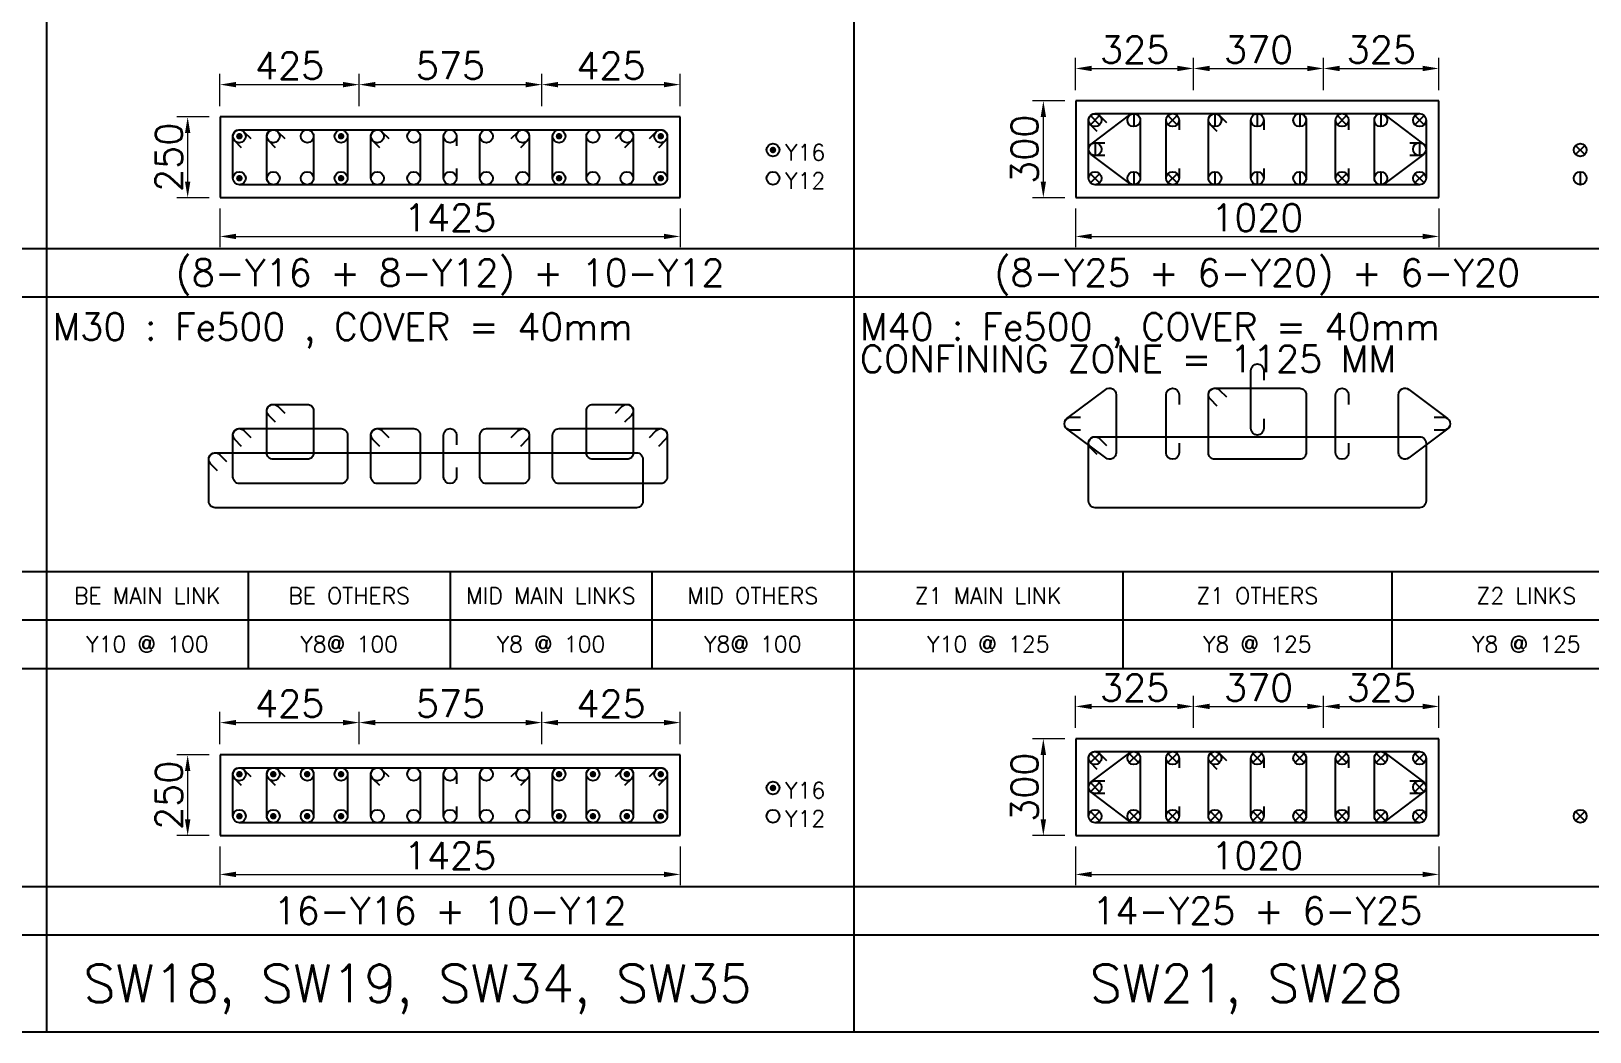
# Model space of a CAD drawing. Header units: millimetres. Extents: x -28707963 to -28231469, y 696001 to 896471.
# Drawn here: x -28283178 to -28268697, y 788796 to 798089 of the extents above; entities that cross this region are included whole.
import ezdxf
from ezdxf.enums import TextEntityAlignment as Align

# ---------------------------------------------------------------- set-up
doc = ezdxf.new("R2010")
doc.units = ezdxf.units.MM
doc.header["$MEASUREMENT"] = 0
doc.header["$PDMODE"] = 34
doc.header["$PDSIZE"] = -8
doc.layers.get('0').update_dxf_attribs({"lineweight": 5})
for name, color, linetype in [('09 COL TEXT-SCH', 2, 'Continuous'), ('14 REINF', 6, 'Continuous'), ('22 TABLE FRAME', 5, 'Continuous'), ('23 STIRRUPS', 5, 'Continuous'), ('SUB TITLE', 3, 'Continuous'), ('TEXT', 4, 'Continuous')]:
    doc.layers.add(name, color=color, linetype=linetype)
doc.layers.add('19 COLUMN', color=1, linetype='Continuous', lineweight=25)
doc.styles.add('ROMANS', font='simplex.shx')
doc.dimstyles.new('D 50', dxfattribs={"dimscale": 100, "dimtxt": 3, "dimasz": 1.5, "dimexe": 1, "dimexo": 1, "dimgap": 0.5, "dimtad": 1, "dimdec": 0, "dimdsep": 46, "dimtxsty": 'ROMANS', "dimcen": 2.5, "dimclrd": 5, "dimclre": 5, "dimclrt": 4, "dimadec": 0, "dimazin": 0, "dimtfac": 1, "dimtdec": 0, "dimtmove": 0, "dimatfit": 3, "dimfxl": 1, "dimlwd": 0, "dimlwe": 0, "dimarcsym": 0})

# ---------------------------------------------------------------- blocks, each defined once
blk = doc.blocks.new('*D555')
at = {"color": 5, "lineweight": 0, "transparency": 16777216}
for p, q in [((-28281424, 790518), (-28281424, 790158)), ((-28277149, 790518), (-28277149, 790158)), ((-28281274, 790258), (-28277299, 790258))]:
    blk.add_line(p, q, dxfattribs=at)
at = {"color": 5, "transparency": 16777216}
for points in [[(-28281274, 790283), (-28281274, 790233), (-28281424, 790258)], [(-28277299, 790233), (-28277299, 790283), (-28277149, 790258)]]:
    blk.add_solid(points, dxfattribs=at)
at = {"layer": 'Defpoints', "color": 0, "transparency": 16777216}
for p in [(-28281424, 790618), (-28277149, 790618), (-28277149, 790258)]:
    blk.add_point(p, dxfattribs=at)
at = {"color": 4, "transparency": 16777216, "insert": (-28279286, 790433), "char_height": 250, "attachment_point": 5, "style": 'ROMANS'}
blk.add_mtext('1425', dxfattribs=at)
blk = doc.blocks.new('*D556')
at = {"color": 5, "lineweight": 0, "transparency": 16777216}
for p, q in [((-28281524, 791368), (-28281824, 791368)), ((-28281724, 790768), (-28281724, 791218)), ((-28281524, 790618), (-28281824, 790618))]:
    blk.add_line(p, q, dxfattribs=at)
at = {"color": 5, "transparency": 16777216}
for points in [[(-28281699, 791218), (-28281749, 791218), (-28281724, 791368)], [(-28281749, 790768), (-28281699, 790768), (-28281724, 790618)]]:
    blk.add_solid(points, dxfattribs=at)
at = {"layer": 'Defpoints', "color": 0, "transparency": 16777216}
for p in [(-28281724, 791368), (-28281424, 791368), (-28281424, 790618)]:
    blk.add_point(p, dxfattribs=at)
at = {"color": 4, "transparency": 16777216, "insert": (-28281899, 790993), "char_height": 250, "attachment_point": 5, "rotation": 90, "style": 'ROMANS'}
blk.add_mtext('250', dxfattribs=at)
blk = doc.blocks.new('*D557')
at = {"color": 5, "lineweight": 0, "transparency": 16777216}
for p, q in [((-28281424, 791468), (-28281424, 791768)), ((-28280131, 791468), (-28280131, 791768)), ((-28281274, 791668), (-28280281, 791668))]:
    blk.add_line(p, q, dxfattribs=at)
at = {"color": 5, "transparency": 16777216}
for points in [[(-28281274, 791693), (-28281274, 791643), (-28281424, 791668)], [(-28280281, 791643), (-28280281, 791693), (-28280131, 791668)]]:
    blk.add_solid(points, dxfattribs=at)
at = {"layer": 'Defpoints', "color": 0, "transparency": 16777216}
for p in [(-28280131, 791668), (-28281424, 791368), (-28280131, 791368)]:
    blk.add_point(p, dxfattribs=at)
at = {"color": 4, "transparency": 16777216, "insert": (-28280777, 791843), "char_height": 250, "attachment_point": 5, "style": 'ROMANS'}
blk.add_mtext('425', dxfattribs=at)
blk = doc.blocks.new('*D558')
at = {"color": 5, "lineweight": 0, "transparency": 16777216}
for p, q in [((-28280131, 791468), (-28280131, 791768)), ((-28278434, 791468), (-28278434, 791768)), ((-28279981, 791668), (-28278584, 791668))]:
    blk.add_line(p, q, dxfattribs=at)
at = {"color": 5, "transparency": 16777216}
for points in [[(-28279981, 791693), (-28279981, 791643), (-28280131, 791668)], [(-28278584, 791643), (-28278584, 791693), (-28278434, 791668)]]:
    blk.add_solid(points, dxfattribs=at)
at = {"layer": 'Defpoints', "color": 0, "transparency": 16777216}
for p in [(-28278434, 791668), (-28280131, 791368), (-28278434, 791368)]:
    blk.add_point(p, dxfattribs=at)
at = {"color": 4, "transparency": 16777216, "insert": (-28279283, 791843), "char_height": 250, "attachment_point": 5, "style": 'ROMANS'}
blk.add_mtext('575', dxfattribs=at)
blk = doc.blocks.new('*D559')
at = {"color": 5, "lineweight": 0, "transparency": 16777216}
for p, q in [((-28278434, 791468), (-28278434, 791768)), ((-28277149, 791468), (-28277149, 791768)), ((-28278284, 791668), (-28277299, 791668))]:
    blk.add_line(p, q, dxfattribs=at)
at = {"color": 5, "transparency": 16777216}
for points in [[(-28278284, 791693), (-28278284, 791643), (-28278434, 791668)], [(-28277299, 791643), (-28277299, 791693), (-28277149, 791668)]]:
    blk.add_solid(points, dxfattribs=at)
at = {"layer": 'Defpoints', "color": 0, "transparency": 16777216}
for p in [(-28277149, 791668), (-28278434, 791368), (-28277149, 791368)]:
    blk.add_point(p, dxfattribs=at)
at = {"color": 4, "transparency": 16777216, "insert": (-28277791, 791843), "char_height": 250, "attachment_point": 5, "style": 'ROMANS'}
blk.add_mtext('425', dxfattribs=at)
blk = doc.blocks.new('*D560')
at = {"color": 5, "lineweight": 0, "transparency": 16777216}
for p, q in [((-28281424, 796443), (-28281424, 796083)), ((-28277149, 796443), (-28277149, 796083)), ((-28281274, 796183), (-28277299, 796183))]:
    blk.add_line(p, q, dxfattribs=at)
at = {"color": 5, "transparency": 16777216}
for points in [[(-28281274, 796208), (-28281274, 796158), (-28281424, 796183)], [(-28277299, 796158), (-28277299, 796208), (-28277149, 796183)]]:
    blk.add_solid(points, dxfattribs=at)
at = {"layer": 'Defpoints', "color": 0, "transparency": 16777216}
for p in [(-28281424, 796543), (-28277149, 796543), (-28277149, 796183)]:
    blk.add_point(p, dxfattribs=at)
at = {"color": 4, "transparency": 16777216, "insert": (-28279286, 796358), "char_height": 250, "attachment_point": 5, "style": 'ROMANS'}
blk.add_mtext('1425', dxfattribs=at)
blk = doc.blocks.new('*D561')
at = {"color": 5, "lineweight": 0, "transparency": 16777216}
for p, q in [((-28281524, 797293), (-28281824, 797293)), ((-28281724, 796693), (-28281724, 797143)), ((-28281524, 796543), (-28281824, 796543))]:
    blk.add_line(p, q, dxfattribs=at)
at = {"color": 5, "transparency": 16777216}
for points in [[(-28281699, 797143), (-28281749, 797143), (-28281724, 797293)], [(-28281749, 796693), (-28281699, 796693), (-28281724, 796543)]]:
    blk.add_solid(points, dxfattribs=at)
at = {"layer": 'Defpoints', "color": 0, "transparency": 16777216}
for p in [(-28281724, 797293), (-28281424, 797293), (-28281424, 796543)]:
    blk.add_point(p, dxfattribs=at)
at = {"color": 4, "transparency": 16777216, "insert": (-28281899, 796918), "char_height": 250, "attachment_point": 5, "rotation": 90, "style": 'ROMANS'}
blk.add_mtext('250', dxfattribs=at)
blk = doc.blocks.new('*D587')
at = {"color": 5, "lineweight": 0, "transparency": 16777216}
for p, q in [((-28273574, 791518), (-28273874, 791518)), ((-28273774, 790768), (-28273774, 791368)), ((-28273574, 790618), (-28273874, 790618))]:
    blk.add_line(p, q, dxfattribs=at)
at = {"color": 5, "transparency": 16777216}
for points in [[(-28273749, 791368), (-28273799, 791368), (-28273774, 791518)], [(-28273799, 790768), (-28273749, 790768), (-28273774, 790618)]]:
    blk.add_solid(points, dxfattribs=at)
at = {"layer": 'Defpoints', "color": 0, "transparency": 16777216}
for p in [(-28273774, 791518), (-28273474, 791518), (-28273474, 790618)]:
    blk.add_point(p, dxfattribs=at)
at = {"color": 4, "transparency": 16777216, "insert": (-28273949, 791068), "char_height": 250, "attachment_point": 5, "rotation": 90, "style": 'ROMANS'}
blk.add_mtext('300', dxfattribs=at)
blk = doc.blocks.new('*D588')
at = {"color": 5, "lineweight": 0, "transparency": 16777216}
for p, q in [((-28273574, 797443), (-28273874, 797443)), ((-28273774, 796693), (-28273774, 797293)), ((-28273574, 796543), (-28273874, 796543))]:
    blk.add_line(p, q, dxfattribs=at)
at = {"color": 5, "transparency": 16777216}
for points in [[(-28273749, 797293), (-28273799, 797293), (-28273774, 797443)], [(-28273799, 796693), (-28273749, 796693), (-28273774, 796543)]]:
    blk.add_solid(points, dxfattribs=at)
at = {"layer": 'Defpoints', "color": 0, "transparency": 16777216}
for p in [(-28273774, 797443), (-28273474, 797443), (-28273474, 796543)]:
    blk.add_point(p, dxfattribs=at)
at = {"color": 4, "transparency": 16777216, "insert": (-28273949, 796993), "char_height": 250, "attachment_point": 5, "rotation": 90, "style": 'ROMANS'}
blk.add_mtext('300', dxfattribs=at)
blk = doc.blocks.new('*D117')
at = {"color": 5, "lineweight": 0, "transparency": 16777216}
for p, q in [((-28281424, 797393), (-28281424, 797693)), ((-28280131, 797393), (-28280131, 797693)), ((-28281274, 797593), (-28280281, 797593))]:
    blk.add_line(p, q, dxfattribs=at)
at = {"color": 5, "transparency": 16777216}
for points in [[(-28281274, 797618), (-28281274, 797568), (-28281424, 797593)], [(-28280281, 797568), (-28280281, 797618), (-28280131, 797593)]]:
    blk.add_solid(points, dxfattribs=at)
at = {"layer": 'Defpoints', "color": 0, "transparency": 16777216}
for p in [(-28280131, 797593), (-28281424, 797293), (-28280131, 797293)]:
    blk.add_point(p, dxfattribs=at)
at = {"color": 4, "transparency": 16777216, "insert": (-28280777, 797768), "char_height": 250, "attachment_point": 5, "style": 'ROMANS'}
blk.add_mtext('425', dxfattribs=at)
blk = doc.blocks.new('*D118')
at = {"color": 5, "lineweight": 0, "transparency": 16777216}
for p, q in [((-28280131, 797393), (-28280131, 797693)), ((-28278434, 797393), (-28278434, 797693)), ((-28279981, 797593), (-28278584, 797593))]:
    blk.add_line(p, q, dxfattribs=at)
at = {"color": 5, "transparency": 16777216}
for points in [[(-28279981, 797618), (-28279981, 797568), (-28280131, 797593)], [(-28278584, 797568), (-28278584, 797618), (-28278434, 797593)]]:
    blk.add_solid(points, dxfattribs=at)
at = {"layer": 'Defpoints', "color": 0, "transparency": 16777216}
for p in [(-28278434, 797593), (-28280131, 797293), (-28278434, 797293)]:
    blk.add_point(p, dxfattribs=at)
at = {"color": 4, "transparency": 16777216, "insert": (-28279283, 797768), "char_height": 250, "attachment_point": 5, "style": 'ROMANS'}
blk.add_mtext('575', dxfattribs=at)
blk = doc.blocks.new('*D119')
at = {"color": 5, "lineweight": 0, "transparency": 16777216}
for p, q in [((-28278434, 797393), (-28278434, 797693)), ((-28277149, 797393), (-28277149, 797693)), ((-28278284, 797593), (-28277299, 797593))]:
    blk.add_line(p, q, dxfattribs=at)
at = {"color": 5, "transparency": 16777216}
for points in [[(-28278284, 797618), (-28278284, 797568), (-28278434, 797593)], [(-28277299, 797568), (-28277299, 797618), (-28277149, 797593)]]:
    blk.add_solid(points, dxfattribs=at)
at = {"layer": 'Defpoints', "color": 0, "transparency": 16777216}
for p in [(-28277149, 797593), (-28278434, 797293), (-28277149, 797293)]:
    blk.add_point(p, dxfattribs=at)
at = {"color": 4, "transparency": 16777216, "insert": (-28277791, 797768), "char_height": 250, "attachment_point": 5, "style": 'ROMANS'}
blk.add_mtext('425', dxfattribs=at)
blk = doc.blocks.new('*D594')
at = {"color": 5, "lineweight": 0, "transparency": 16777216}
for p, q in [((-28273474, 790518), (-28273474, 790158)), ((-28270099, 790518), (-28270099, 790158)), ((-28273324, 790258), (-28270249, 790258))]:
    blk.add_line(p, q, dxfattribs=at)
at = {"color": 5, "transparency": 16777216}
for points in [[(-28273324, 790283), (-28273324, 790233), (-28273474, 790258)], [(-28270249, 790233), (-28270249, 790283), (-28270099, 790258)]]:
    blk.add_solid(points, dxfattribs=at)
at = {"layer": 'Defpoints', "color": 0, "transparency": 16777216}
for p in [(-28273474, 790618), (-28270099, 790618), (-28270099, 790258)]:
    blk.add_point(p, dxfattribs=at)
at = {"color": 4, "transparency": 16777216, "insert": (-28271786, 790433), "char_height": 250, "attachment_point": 5, "style": 'ROMANS'}
blk.add_mtext('1020', dxfattribs=at)
blk = doc.blocks.new('*D595')
at = {"color": 5, "lineweight": 0, "transparency": 16777216}
for p, q in [((-28273474, 791618), (-28273474, 791918)), ((-28272379, 791618), (-28272379, 791918)), ((-28273324, 791818), (-28272529, 791818))]:
    blk.add_line(p, q, dxfattribs=at)
at = {"color": 5, "transparency": 16777216}
for points in [[(-28273324, 791843), (-28273324, 791793), (-28273474, 791818)], [(-28272529, 791793), (-28272529, 791843), (-28272379, 791818)]]:
    blk.add_solid(points, dxfattribs=at)
at = {"layer": 'Defpoints', "color": 0, "transparency": 16777216}
for p in [(-28272379, 791818), (-28273474, 791518), (-28272379, 791518)]:
    blk.add_point(p, dxfattribs=at)
at = {"color": 4, "transparency": 16777216, "insert": (-28272926, 791993), "char_height": 250, "attachment_point": 5, "style": 'ROMANS'}
blk.add_mtext('325', dxfattribs=at)
blk = doc.blocks.new('*D596')
at = {"color": 5, "lineweight": 0, "transparency": 16777216}
for p, q in [((-28272379, 791618), (-28272379, 791918)), ((-28271170, 791618), (-28271170, 791918)), ((-28272229, 791818), (-28271320, 791818))]:
    blk.add_line(p, q, dxfattribs=at)
at = {"color": 5, "transparency": 16777216}
for points in [[(-28272229, 791843), (-28272229, 791793), (-28272379, 791818)], [(-28271320, 791793), (-28271320, 791843), (-28271170, 791818)]]:
    blk.add_solid(points, dxfattribs=at)
at = {"layer": 'Defpoints', "color": 0, "transparency": 16777216}
for p in [(-28271170, 791818), (-28272379, 791518), (-28271170, 791518)]:
    blk.add_point(p, dxfattribs=at)
at = {"color": 4, "transparency": 16777216, "insert": (-28271774, 791993), "char_height": 250, "attachment_point": 5, "style": 'ROMANS'}
blk.add_mtext('370', dxfattribs=at)
blk = doc.blocks.new('*D597')
at = {"color": 5, "lineweight": 0, "transparency": 16777216}
for p, q in [((-28271170, 791618), (-28271170, 791918)), ((-28270099, 791618), (-28270099, 791918)), ((-28271020, 791818), (-28270249, 791818))]:
    blk.add_line(p, q, dxfattribs=at)
at = {"color": 5, "transparency": 16777216}
for points in [[(-28271020, 791843), (-28271020, 791793), (-28271170, 791818)], [(-28270249, 791793), (-28270249, 791843), (-28270099, 791818)]]:
    blk.add_solid(points, dxfattribs=at)
at = {"layer": 'Defpoints', "color": 0, "transparency": 16777216}
for p in [(-28270099, 791818), (-28271170, 791518), (-28270099, 791518)]:
    blk.add_point(p, dxfattribs=at)
at = {"color": 4, "transparency": 16777216, "insert": (-28270634, 791993), "char_height": 250, "attachment_point": 5, "style": 'ROMANS'}
blk.add_mtext('325', dxfattribs=at)
blk = doc.blocks.new('*D598')
at = {"color": 5, "lineweight": 0, "transparency": 16777216}
for p, q in [((-28273474, 796443), (-28273474, 796083)), ((-28270099, 796443), (-28270099, 796083)), ((-28273324, 796183), (-28270249, 796183))]:
    blk.add_line(p, q, dxfattribs=at)
at = {"color": 5, "transparency": 16777216}
for points in [[(-28273324, 796208), (-28273324, 796158), (-28273474, 796183)], [(-28270249, 796158), (-28270249, 796208), (-28270099, 796183)]]:
    blk.add_solid(points, dxfattribs=at)
at = {"layer": 'Defpoints', "color": 0, "transparency": 16777216}
for p in [(-28273474, 796543), (-28270099, 796543), (-28270099, 796183)]:
    blk.add_point(p, dxfattribs=at)
at = {"color": 4, "transparency": 16777216, "insert": (-28271786, 796358), "char_height": 250, "attachment_point": 5, "style": 'ROMANS'}
blk.add_mtext('1020', dxfattribs=at)
blk = doc.blocks.new('*D599')
at = {"color": 5, "lineweight": 0, "transparency": 16777216}
for p, q in [((-28273474, 797543), (-28273474, 797843)), ((-28272379, 797543), (-28272379, 797843)), ((-28273324, 797743), (-28272529, 797743))]:
    blk.add_line(p, q, dxfattribs=at)
at = {"color": 5, "transparency": 16777216}
for points in [[(-28273324, 797768), (-28273324, 797718), (-28273474, 797743)], [(-28272529, 797718), (-28272529, 797768), (-28272379, 797743)]]:
    blk.add_solid(points, dxfattribs=at)
at = {"layer": 'Defpoints', "color": 0, "transparency": 16777216}
for p in [(-28272379, 797743), (-28273474, 797443), (-28272379, 797443)]:
    blk.add_point(p, dxfattribs=at)
at = {"color": 4, "transparency": 16777216, "insert": (-28272926, 797918), "char_height": 250, "attachment_point": 5, "style": 'ROMANS'}
blk.add_mtext('325', dxfattribs=at)
blk = doc.blocks.new('*D600')
at = {"color": 5, "lineweight": 0, "transparency": 16777216}
for p, q in [((-28272379, 797543), (-28272379, 797843)), ((-28271170, 797543), (-28271170, 797843)), ((-28272229, 797743), (-28271320, 797743))]:
    blk.add_line(p, q, dxfattribs=at)
at = {"color": 5, "transparency": 16777216}
for points in [[(-28272229, 797768), (-28272229, 797718), (-28272379, 797743)], [(-28271320, 797718), (-28271320, 797768), (-28271170, 797743)]]:
    blk.add_solid(points, dxfattribs=at)
at = {"layer": 'Defpoints', "color": 0, "transparency": 16777216}
for p in [(-28271170, 797743), (-28272379, 797443), (-28271170, 797443)]:
    blk.add_point(p, dxfattribs=at)
at = {"color": 4, "transparency": 16777216, "insert": (-28271774, 797918), "char_height": 250, "attachment_point": 5, "style": 'ROMANS'}
blk.add_mtext('370', dxfattribs=at)
blk = doc.blocks.new('*D601')
at = {"color": 5, "lineweight": 0, "transparency": 16777216}
for p, q in [((-28271170, 797543), (-28271170, 797843)), ((-28270099, 797543), (-28270099, 797843)), ((-28271020, 797743), (-28270249, 797743))]:
    blk.add_line(p, q, dxfattribs=at)
at = {"color": 5, "transparency": 16777216}
for points in [[(-28271020, 797768), (-28271020, 797718), (-28271170, 797743)], [(-28270249, 797718), (-28270249, 797768), (-28270099, 797743)]]:
    blk.add_solid(points, dxfattribs=at)
at = {"layer": 'Defpoints', "color": 0, "transparency": 16777216}
for p in [(-28270099, 797743), (-28271170, 797443), (-28270099, 797443)]:
    blk.add_point(p, dxfattribs=at)
at = {"color": 4, "transparency": 16777216, "insert": (-28270634, 797918), "char_height": 250, "attachment_point": 5, "style": 'ROMANS'}
blk.add_mtext('325', dxfattribs=at)

msp = doc.modelspace()

# ---------------------------------------------------------------- linework, layer by layer
msp.add_lwpolyline([(-28341538.8, 788796.2), (-28242181.2, 788796.2), (-28242181.2, 874671.2), (-28341538.8, 874671.2)], close=True)
at = {"layer": '14 REINF', "color": 6}
for points in [[(-28273336, 797305.8), (-28273251.2, 797220.9)], [(-28273251.2, 797305.8), (-28273336, 797220.9)], [(-28272933.6, 797323.4), (-28272933.6, 797203.4)], [(-28272616, 797305.8), (-28272531.2, 797220.9)], [(-28272531.2, 797305.8), (-28272616, 797220.9)], [(-28272179.8, 797323.4), (-28272179.8, 797203.4)], [(-28271786.1, 797323.4), (-28271786.1, 797203.4)], [(-28271392.3, 797323.4), (-28271392.3, 797203.4)], [(-28271041, 797305.8), (-28270956.2, 797220.9)], [(-28270956.2, 797305.8), (-28271041, 797220.9)], [(-28270638.6, 797323.4), (-28270638.6, 797203.4)], [(-28270321, 797305.8), (-28270236.2, 797220.9)], [(-28270236.2, 797305.8), (-28270321, 797220.9)], [(-28273293.6, 797053.4), (-28273293.6, 796933.4)], [(-28270278.6, 797053.4), (-28270278.6, 796933.4)], [(-28268828.5, 797028.3), (-28268743.7, 796943.4)], [(-28268743.7, 797028.3), (-28268828.5, 796943.4)], [(-28272933.6, 796783.4), (-28272933.6, 796663.4)], [(-28272179.8, 796783.4), (-28272179.8, 796663.4)], [(-28271786.1, 796783.4), (-28271786.1, 796663.4)], [(-28271392.3, 796783.4), (-28271392.3, 796663.4)], [(-28270638.6, 796783.4), (-28270638.6, 796663.4)], [(-28268786.1, 796783.4), (-28268786.1, 796663.4)], [(-28273336, 796765.8), (-28273251.2, 796680.9)], [(-28273251.2, 796765.8), (-28273336, 796680.9)], [(-28272616, 796765.8), (-28272531.2, 796680.9)], [(-28272531.2, 796765.8), (-28272616, 796680.9)], [(-28271041, 796765.8), (-28270956.2, 796680.9)], [(-28270956.2, 796765.8), (-28271041, 796680.9)], [(-28270321, 796765.8), (-28270236.2, 796680.9)], [(-28270236.2, 796765.8), (-28270321, 796680.9)], [(-28273336, 791380.8), (-28273251.2, 791295.9)], [(-28273251.2, 791380.8), (-28273336, 791295.9)], [(-28272976, 791380.8), (-28272891.2, 791295.9)], [(-28272891.2, 791380.8), (-28272976, 791295.9)], [(-28272616, 791380.8), (-28272531.2, 791295.9)], [(-28272531.2, 791380.8), (-28272616, 791295.9)], [(-28272222.3, 791380.8), (-28272137.4, 791295.9)], [(-28272137.4, 791380.8), (-28272222.3, 791295.9)], [(-28271828.5, 791380.8), (-28271743.7, 791295.9)], [(-28271743.7, 791380.8), (-28271828.5, 791295.9)], [(-28271434.8, 791380.8), (-28271349.9, 791295.9)], [(-28271349.9, 791380.8), (-28271434.8, 791295.9)], [(-28271041, 791380.8), (-28270956.2, 791295.9)], [(-28270956.2, 791380.8), (-28271041, 791295.9)], [(-28270681, 791380.8), (-28270596.2, 791295.9)], [(-28270596.2, 791380.8), (-28270681, 791295.9)], [(-28270321, 791380.8), (-28270236.2, 791295.9)], [(-28270236.2, 791380.8), (-28270321, 791295.9)], [(-28273336, 791110.8), (-28273251.2, 791025.9)], [(-28273251.2, 791110.8), (-28273336, 791025.9)], [(-28270321, 791110.8), (-28270236.2, 791025.9)], [(-28270236.2, 791110.8), (-28270321, 791025.9)], [(-28273336, 790840.8), (-28273251.2, 790755.9)], [(-28273251.2, 790840.8), (-28273336, 790755.9)], [(-28272976, 790840.8), (-28272891.2, 790755.9)], [(-28272891.2, 790840.8), (-28272976, 790755.9)], [(-28272616, 790840.8), (-28272531.2, 790755.9)], [(-28272531.2, 790840.8), (-28272616, 790755.9)], [(-28272222.3, 790840.8), (-28272137.4, 790755.9)], [(-28272137.4, 790840.8), (-28272222.3, 790755.9)], [(-28271828.5, 790840.8), (-28271743.7, 790755.9)], [(-28271743.7, 790840.8), (-28271828.5, 790755.9)], [(-28271434.8, 790840.8), (-28271349.9, 790755.9)], [(-28271349.9, 790840.8), (-28271434.8, 790755.9)], [(-28271041, 790840.8), (-28270956.2, 790755.9)], [(-28270956.2, 790840.8), (-28271041, 790755.9)], [(-28270681, 790840.8), (-28270596.2, 790755.9)], [(-28270596.2, 790840.8), (-28270681, 790755.9)], [(-28270321, 790840.8), (-28270236.2, 790755.9)], [(-28270236.2, 790840.8), (-28270321, 790755.9)], [(-28268828.5, 790840.8), (-28268743.7, 790755.9)], [(-28268743.7, 790840.8), (-28268828.5, 790755.9)]]:
    msp.add_lwpolyline(points, dxfattribs=at)
at = {"layer": '14 REINF', "color": 6, "const_width": 30}
for points in [[(-28281258.6, 797113.4, 1), (-28281228.6, 797113.4, 1)], [(-28280313.6, 797113.4, 1), (-28280283.6, 797113.4, 1)], [(-28278288.6, 797113.4, 1), (-28278258.6, 797113.4, 1)], [(-28277343.6, 797113.4, 1), (-28277313.6, 797113.4, 1)], [(-28276301.1, 796985.9, 1), (-28276271.1, 796985.9, 1)], [(-28281258.6, 796723.4, 1), (-28281228.6, 796723.4, 1)], [(-28280313.6, 796723.4, 1), (-28280283.6, 796723.4, 1)], [(-28278288.6, 796723.4, 1), (-28278258.6, 796723.4, 1)], [(-28277343.6, 796723.4, 1), (-28277313.6, 796723.4, 1)], [(-28281258.6, 791188.4, 1), (-28281228.6, 791188.4, 1)], [(-28280943.6, 791188.4, 1), (-28280913.6, 791188.4, 1)], [(-28280628.6, 791188.4, 1), (-28280598.6, 791188.4, 1)], [(-28280313.6, 791188.4, 1), (-28280283.6, 791188.4, 1)], [(-28278288.6, 791188.4, 1), (-28278258.6, 791188.4, 1)], [(-28277973.6, 791188.4, 1), (-28277943.6, 791188.4, 1)], [(-28277658.6, 791188.4, 1), (-28277628.6, 791188.4, 1)], [(-28277343.6, 791188.4, 1), (-28277313.6, 791188.4, 1)], [(-28276301.1, 791060.9, 1), (-28276271.1, 791060.9, 1)], [(-28281258.6, 790798.4, 1), (-28281228.6, 790798.4, 1)], [(-28280943.6, 790798.4, 1), (-28280913.6, 790798.4, 1)], [(-28280628.6, 790798.4, 1), (-28280598.6, 790798.4, 1)], [(-28280313.6, 790798.4, 1), (-28280283.6, 790798.4, 1)], [(-28278288.6, 790798.4, 1), (-28278258.6, 790798.4, 1)], [(-28277973.6, 790798.4, 1), (-28277943.6, 790798.4, 1)], [(-28277658.6, 790798.4, 1), (-28277628.6, 790798.4, 1)], [(-28277343.6, 790798.4, 1), (-28277313.6, 790798.4, 1)]]:
    msp.add_lwpolyline(points, format="xyb", close=True, dxfattribs=at)
at = {"layer": '14 REINF', "color": 6}
for centre in [(-28273293.6, 797263.4), (-28272933.6, 797263.4), (-28272573.6, 797263.4), (-28272179.8, 797263.4), (-28271786.1, 797263.4), (-28271392.3, 797263.4), (-28270998.6, 797263.4), (-28270638.6, 797263.4), (-28270278.6, 797263.4), (-28281243.6, 797113.4), (-28280928.6, 797113.4), (-28280613.6, 797113.4), (-28280298.6, 797113.4), (-28279961.1, 797113.4), (-28279623.6, 797113.4), (-28279286.1, 797113.4), (-28278948.6, 797113.4), (-28278611.1, 797113.4), (-28278273.6, 797113.4), (-28277958.6, 797113.4), (-28277643.6, 797113.4), (-28277328.6, 797113.4), (-28276286.1, 796985.9), (-28273293.6, 796993.4), (-28270278.6, 796993.4), (-28268786.1, 796985.9), (-28281243.6, 796723.4), (-28280928.6, 796723.4), (-28280613.6, 796723.4), (-28280298.6, 796723.4), (-28279961.1, 796723.4), (-28279623.6, 796723.4), (-28279286.1, 796723.4), (-28278948.6, 796723.4), (-28278611.1, 796723.4), (-28278273.6, 796723.4), (-28277958.6, 796723.4), (-28277643.6, 796723.4), (-28277328.6, 796723.4), (-28276286.1, 796723.4), (-28273293.6, 796723.4), (-28272933.6, 796723.4), (-28272573.6, 796723.4), (-28272179.8, 796723.4), (-28271786.1, 796723.4), (-28271392.3, 796723.4), (-28270998.6, 796723.4), (-28270638.6, 796723.4), (-28270278.6, 796723.4), (-28268786.1, 796723.4), (-28273293.6, 791338.4), (-28272933.6, 791338.4), (-28272573.6, 791338.4), (-28272179.8, 791338.4), (-28271786.1, 791338.4), (-28271392.3, 791338.4), (-28270998.6, 791338.4), (-28270638.6, 791338.4), (-28270278.6, 791338.4), (-28281243.6, 791188.4), (-28280928.6, 791188.4), (-28280613.6, 791188.4), (-28280298.6, 791188.4), (-28279961.1, 791188.4), (-28279623.6, 791188.4), (-28279286.1, 791188.4), (-28278948.6, 791188.4), (-28278611.1, 791188.4), (-28278273.6, 791188.4), (-28277958.6, 791188.4), (-28277643.6, 791188.4), (-28277328.6, 791188.4), (-28276286.1, 791060.9), (-28273293.6, 791068.4), (-28270278.6, 791068.4), (-28281243.6, 790798.4), (-28280928.6, 790798.4), (-28280613.6, 790798.4), (-28280298.6, 790798.4), (-28279961.1, 790798.4), (-28279623.6, 790798.4), (-28279286.1, 790798.4), (-28278948.6, 790798.4), (-28278611.1, 790798.4), (-28278273.6, 790798.4), (-28277958.6, 790798.4), (-28277643.6, 790798.4), (-28277328.6, 790798.4), (-28276286.1, 790798.4), (-28273293.6, 790798.4), (-28272933.6, 790798.4), (-28272573.6, 790798.4), (-28272179.8, 790798.4), (-28271786.1, 790798.4), (-28271392.3, 790798.4), (-28270998.6, 790798.4), (-28270638.6, 790798.4), (-28270278.6, 790798.4), (-28268786.1, 790798.4)]:
    msp.add_circle(centre, 60, dxfattribs=at)
at = {"layer": '19 COLUMN', "color": 4}
for points in [[(-28270098.6, 797443.4), (-28273473.6, 797443.4)], [(-28273473.6, 797443.4), (-28273473.6, 796543.4)], [(-28270098.6, 796543.4), (-28270098.6, 797443.4)], [(-28277148.6, 797293.4), (-28281423.6, 797293.4)], [(-28281423.6, 797293.4), (-28281423.6, 796543.4)], [(-28277148.6, 796543.4), (-28277148.6, 797293.4)], [(-28281423.6, 796543.4), (-28277148.6, 796543.4)], [(-28273473.6, 796543.4), (-28270098.6, 796543.4)], [(-28270098.6, 791518.4), (-28273473.6, 791518.4)], [(-28273473.6, 791518.4), (-28273473.6, 790618.4)], [(-28270098.6, 790618.4), (-28270098.6, 791518.4)], [(-28277148.6, 791368.4), (-28281423.6, 791368.4)], [(-28281423.6, 791368.4), (-28281423.6, 790618.4)], [(-28277148.6, 790618.4), (-28277148.6, 791368.4)], [(-28281423.6, 790618.4), (-28277148.6, 790618.4)], [(-28273473.6, 790618.4), (-28270098.6, 790618.4)]]:
    msp.add_lwpolyline(points, dxfattribs=at)
at = {"layer": '22 TABLE FRAME', "color": 5, "linetype": 'Continuous'}
for p, q in [((-28283036.1, 863421.2), (-28283036.1, 788796.2)), ((-28275536.1, 863421.2), (-28275536.1, 788796.2)), ((-28330286.1, 796071.2), (-28245536.1, 796071.2)), ((-28334786.1, 795621.2), (-28245536.1, 795621.2)), ((-28330286.1, 793071.2), (-28245536.1, 793071.2)), ((-28281161.1, 793071.2), (-28281161.1, 792171.2)), ((-28279286.1, 793071.2), (-28279286.1, 792171.2)), ((-28277411.1, 793071.2), (-28277411.1, 792171.2)), ((-28273036.1, 793071.2), (-28273036.1, 792171.2)), ((-28270536.1, 793071.2), (-28270536.1, 792171.2)), ((-28330286.1, 792621.2), (-28245536.1, 792621.2)), ((-28330286.1, 792171.2), (-28245536.1, 792171.2)), ((-28330286.1, 790146.2), (-28245536.1, 790146.2)), ((-28334786.1, 789696.2), (-28245536.1, 789696.2)), ((-28334786.1, 788796.2), (-28245536.1, 788796.2)), ((-28334786.1, 788796.2), (-28245536.1, 788796.2))]:
    msp.add_line(p, q, dxfattribs=at)
at = {"layer": '23 STIRRUPS', "color": 5}
for points in [[(-28273272.4, 797157.3), (-28273336, 797220.9, -0.668178), (-28273293.6, 797323.4), (-28270278.6, 797323.4, -0.4142136), (-28270218.6, 797263.4), (-28270218.6, 796723.4, -0.4142136), (-28270278.6, 796663.4), (-28273293.6, 796663.4, -0.4142136), (-28273353.6, 796723.4), (-28273353.6, 797263.4, -0.6681793), (-28273251.2, 797305.8), (-28273187.5, 797242.1)], [(-28273203.6, 796933.4), (-28273293.6, 796933.4, -0.7207592), (-28273329.6, 797041.4), (-28272969.6, 797311.4, -0.618034), (-28272873.6, 797263.4), (-28272873.6, 796723.4, -0.618034), (-28272969.6, 796675.4), (-28273329.6, 796945.4, -0.7207592), (-28273293.6, 797053.4), (-28273203.6, 797053.4)], [(-28272513.6, 796813.4), (-28272513.6, 796723.4, -1), (-28272633.6, 796723.4), (-28272633.6, 797263.4, -1), (-28272513.6, 797263.4), (-28272513.6, 797173.4)], [(-28272158.6, 797157.3), (-28272222.3, 797220.9, -0.668178), (-28272179.8, 797323.4), (-28271392.3, 797323.4, -0.4142136), (-28271332.3, 797263.4), (-28271332.3, 796723.4, -0.4142136), (-28271392.3, 796663.4), (-28272179.8, 796663.4, -0.4142136), (-28272239.8, 796723.4), (-28272239.8, 797263.4, -0.6681793), (-28272137.4, 797305.8), (-28272073.8, 797242.1)], [(-28271726.1, 796813.4), (-28271726.1, 796723.4, -1), (-28271846.1, 796723.4), (-28271846.1, 797263.4, -1), (-28271726.1, 797263.4), (-28271726.1, 797173.4)], [(-28270938.6, 796813.4), (-28270938.6, 796723.4, -1), (-28271058.6, 796723.4), (-28271058.6, 797263.4, -1), (-28270938.6, 797263.4), (-28270938.6, 797173.4)], [(-28270368.6, 797053.4), (-28270278.6, 797053.4, -0.7207592), (-28270242.6, 796945.4), (-28270602.6, 796675.4, -0.618034), (-28270698.6, 796723.4), (-28270698.6, 797263.4, -0.618034), (-28270602.6, 797311.4), (-28270242.6, 797041.4, -0.7207592), (-28270278.6, 796933.4), (-28270368.6, 796933.4)], [(-28281222.4, 797007.3), (-28281286, 797070.9, -0.668178), (-28281243.6, 797173.4), (-28277328.6, 797173.4, -0.4142136), (-28277268.6, 797113.4), (-28277268.6, 796723.4, -0.4142136), (-28277328.6, 796663.4), (-28281243.6, 796663.4, -0.4142136), (-28281303.6, 796723.4), (-28281303.6, 797113.4, -0.6681793), (-28281201.2, 797155.8), (-28281137.5, 797092.1)], [(-28281222.4, 797007.3), (-28281286, 797070.9, -0.668178), (-28281243.6, 797173.4), (-28280298.6, 797173.4, -0.4142136), (-28280238.6, 797113.4), (-28280238.6, 796723.4, -0.4142136), (-28280298.6, 796663.4), (-28281243.6, 796663.4, -0.4142136), (-28281303.6, 796723.4), (-28281303.6, 797113.4, -0.6681793), (-28281201.2, 797155.8), (-28281137.5, 797092.1)], [(-28280907.4, 797007.3), (-28280971, 797070.9, -0.668178), (-28280928.6, 797173.4), (-28280613.6, 797173.4, -0.4142136), (-28280553.6, 797113.4), (-28280553.6, 796723.4, -0.4142136), (-28280613.6, 796663.4), (-28280928.6, 796663.4, -0.4142136), (-28280988.6, 796723.4), (-28280988.6, 797113.4, -0.6681793), (-28280886.2, 797155.8), (-28280822.5, 797092.1)], [(-28279939.9, 797007.3), (-28280003.5, 797070.9, -0.668178), (-28279961.1, 797173.4), (-28279623.6, 797173.4, -0.4142136), (-28279563.6, 797113.4), (-28279563.6, 796723.4, -0.4142136), (-28279623.6, 796663.4), (-28279961.1, 796663.4, -0.4142136), (-28280021.1, 796723.4), (-28280021.1, 797113.4, -0.6681793), (-28279918.7, 797155.8), (-28279855, 797092.1)], [(-28279226.1, 796813.4), (-28279226.1, 796723.4, -1), (-28279346.1, 796723.4), (-28279346.1, 797113.4, -1), (-28279226.1, 797113.4), (-28279226.1, 797023.4)], [(-28278717.2, 797092.1), (-28278653.5, 797155.8, -0.6681793), (-28278551.1, 797113.4), (-28278551.1, 796723.4, -0.4142136), (-28278611.1, 796663.4), (-28278948.6, 796663.4, -0.4142136), (-28279008.6, 796723.4), (-28279008.6, 797113.4, -0.4142136), (-28278948.6, 797173.4), (-28278611.1, 797173.4, -0.668178), (-28278568.7, 797070.9), (-28278632.3, 797007.3)], [(-28277434.7, 797092.1), (-28277371, 797155.8, -0.6681793), (-28277268.6, 797113.4), (-28277268.6, 796723.4, -0.4142136), (-28277328.6, 796663.4), (-28278273.6, 796663.4, -0.4142136), (-28278333.6, 796723.4), (-28278333.6, 797113.4, -0.4142136), (-28278273.6, 797173.4), (-28277328.6, 797173.4, -0.668178), (-28277286.2, 797070.9), (-28277349.8, 797007.3)], [(-28277749.7, 797092.1), (-28277686, 797155.8, -0.6681793), (-28277583.6, 797113.4), (-28277583.6, 796723.4, -0.4142136), (-28277643.6, 796663.4), (-28277958.6, 796663.4, -0.4142136), (-28278018.6, 796723.4), (-28278018.6, 797113.4, -0.4142136), (-28277958.6, 797173.4), (-28277643.6, 797173.4, -0.668178), (-28277601.2, 797070.9), (-28277664.8, 797007.3)], [(-28271726.1, 794488.4), (-28271726.1, 794398.4, -1), (-28271846.1, 794398.4), (-28271846.1, 794938.4, -1), (-28271726.1, 794938.4), (-28271726.1, 794848.4)], [(-28273428.6, 794383.4), (-28273518.6, 794383.4, -0.7207592), (-28273554.6, 794491.4), (-28273194.6, 794761.4, -0.618034), (-28273098.6, 794713.4), (-28273098.6, 794173.4, -0.618034), (-28273194.6, 794125.4), (-28273554.6, 794395.4, -0.7207592), (-28273518.6, 794503.4), (-28273428.6, 794503.4)], [(-28272513.6, 794263.4), (-28272513.6, 794173.4, -1), (-28272633.6, 794173.4), (-28272633.6, 794713.4, -1), (-28272513.6, 794713.4), (-28272513.6, 794623.4)], [(-28272158.6, 794607.3), (-28272222.3, 794670.9, -0.668178), (-28272179.8, 794773.4), (-28271392.3, 794773.4, -0.4142136), (-28271332.3, 794713.4), (-28271332.3, 794173.4, -0.4142136), (-28271392.3, 794113.4), (-28272179.8, 794113.4, -0.4142136), (-28272239.8, 794173.4), (-28272239.8, 794713.4, -0.6681793), (-28272137.4, 794755.8), (-28272073.8, 794692.1)], [(-28270938.6, 794263.4), (-28270938.6, 794173.4, -1), (-28271058.6, 794173.4), (-28271058.6, 794713.4, -1), (-28270938.6, 794713.4), (-28270938.6, 794623.4)], [(-28270143.6, 794503.4), (-28270053.6, 794503.4, -0.7207592), (-28270017.6, 794395.4), (-28270377.6, 794125.4, -0.618034), (-28270473.6, 794173.4), (-28270473.6, 794713.4, -0.618034), (-28270377.6, 794761.4), (-28270017.6, 794491.4, -0.7207592), (-28270053.6, 794383.4), (-28270143.6, 794383.4)], [(-28280907.4, 794457.3), (-28280971, 794520.9, -0.668178), (-28280928.6, 794623.4), (-28280613.6, 794623.4, -0.4142136), (-28280553.6, 794563.4), (-28280553.6, 794173.4, -0.4142136), (-28280613.6, 794113.4), (-28280928.6, 794113.4, -0.4142136), (-28280988.6, 794173.4), (-28280988.6, 794563.4, -0.6681793), (-28280886.2, 794605.8), (-28280822.5, 794542.1)], [(-28277749.7, 794542.1), (-28277686, 794605.8, -0.6681793), (-28277583.6, 794563.4), (-28277583.6, 794173.4, -0.4142136), (-28277643.6, 794113.4), (-28277958.6, 794113.4, -0.4142136), (-28278018.6, 794173.4), (-28278018.6, 794563.4, -0.4142136), (-28277958.6, 794623.4), (-28277643.6, 794623.4, -0.668178), (-28277601.2, 794520.9), (-28277664.8, 794457.3)], [(-28281222.4, 794232.3), (-28281286, 794295.9, -0.668178), (-28281243.6, 794398.4), (-28280298.6, 794398.4, -0.4142136), (-28280238.6, 794338.4), (-28280238.6, 793948.4, -0.4142136), (-28280298.6, 793888.4), (-28281243.6, 793888.4, -0.4142136), (-28281303.6, 793948.4), (-28281303.6, 794338.4, -0.6681793), (-28281201.2, 794380.8), (-28281137.5, 794317.1)], [(-28279939.9, 794232.3), (-28280003.5, 794295.9, -0.668178), (-28279961.1, 794398.4), (-28279623.6, 794398.4, -0.4142136), (-28279563.6, 794338.4), (-28279563.6, 793948.4, -0.4142136), (-28279623.6, 793888.4), (-28279961.1, 793888.4, -0.4142136), (-28280021.1, 793948.4), (-28280021.1, 794338.4, -0.6681793), (-28279918.7, 794380.8), (-28279855, 794317.1)], [(-28279226.1, 794038.4), (-28279226.1, 793948.4, -1), (-28279346.1, 793948.4), (-28279346.1, 794338.4, -1), (-28279226.1, 794338.4), (-28279226.1, 794248.4)], [(-28278717.2, 794317.1), (-28278653.5, 794380.8, -0.6681793), (-28278551.1, 794338.4), (-28278551.1, 793948.4, -0.4142136), (-28278611.1, 793888.4), (-28278948.6, 793888.4, -0.4142136), (-28279008.6, 793948.4), (-28279008.6, 794338.4, -0.4142136), (-28278948.6, 794398.4), (-28278611.1, 794398.4, -0.668178), (-28278568.7, 794295.9), (-28278632.3, 794232.3)], [(-28277434.7, 794317.1), (-28277371, 794380.8, -0.6681793), (-28277268.6, 794338.4), (-28277268.6, 793948.4, -0.4142136), (-28277328.6, 793888.4), (-28278273.6, 793888.4, -0.4142136), (-28278333.6, 793948.4), (-28278333.6, 794338.4, -0.4142136), (-28278273.6, 794398.4), (-28277328.6, 794398.4, -0.668178), (-28277286.2, 794295.9), (-28277349.8, 794232.3)], [(-28273272.4, 794157.3), (-28273336, 794220.9, -0.668178), (-28273293.6, 794323.4), (-28270278.6, 794323.4, -0.4142136), (-28270218.6, 794263.4), (-28270218.6, 793723.4, -0.4142136), (-28270278.6, 793663.4), (-28273293.6, 793663.4, -0.4142136), (-28273353.6, 793723.4), (-28273353.6, 794263.4, -0.6681793), (-28273251.2, 794305.8), (-28273187.5, 794242.1)], [(-28281447.4, 794007.3), (-28281511, 794070.9, -0.668178), (-28281468.6, 794173.4), (-28277553.6, 794173.4, -0.4142136), (-28277493.6, 794113.4), (-28277493.6, 793723.4, -0.4142136), (-28277553.6, 793663.4), (-28281468.6, 793663.4, -0.4142136), (-28281528.6, 793723.4), (-28281528.6, 794113.4, -0.6681793), (-28281426.2, 794155.8), (-28281362.5, 794092.1)], [(-28273272.4, 791232.3), (-28273336, 791295.9, -0.668178), (-28273293.6, 791398.4), (-28270278.6, 791398.4, -0.4142136), (-28270218.6, 791338.4), (-28270218.6, 790798.4, -0.4142136), (-28270278.6, 790738.4), (-28273293.6, 790738.4, -0.4142136), (-28273353.6, 790798.4), (-28273353.6, 791338.4, -0.6681793), (-28273251.2, 791380.8), (-28273187.5, 791317.1)], [(-28273203.6, 791008.4), (-28273293.6, 791008.4, -0.7207592), (-28273329.6, 791116.4), (-28272969.6, 791386.4, -0.618034), (-28272873.6, 791338.4), (-28272873.6, 790798.4, -0.618034), (-28272969.6, 790750.4), (-28273329.6, 791020.4, -0.7207592), (-28273293.6, 791128.4), (-28273203.6, 791128.4)], [(-28272513.6, 790888.4), (-28272513.6, 790798.4, -1), (-28272633.6, 790798.4), (-28272633.6, 791338.4, -1), (-28272513.6, 791338.4), (-28272513.6, 791248.4)], [(-28272158.6, 791232.3), (-28272222.3, 791295.9, -0.668178), (-28272179.8, 791398.4), (-28271392.3, 791398.4, -0.4142136), (-28271332.3, 791338.4), (-28271332.3, 790798.4, -0.4142136), (-28271392.3, 790738.4), (-28272179.8, 790738.4, -0.4142136), (-28272239.8, 790798.4), (-28272239.8, 791338.4, -0.6681793), (-28272137.4, 791380.8), (-28272073.8, 791317.1)], [(-28271726.1, 790888.4), (-28271726.1, 790798.4, -1), (-28271846.1, 790798.4), (-28271846.1, 791338.4, -1), (-28271726.1, 791338.4), (-28271726.1, 791248.4)], [(-28270938.6, 790888.4), (-28270938.6, 790798.4, -1), (-28271058.6, 790798.4), (-28271058.6, 791338.4, -1), (-28270938.6, 791338.4), (-28270938.6, 791248.4)], [(-28270368.6, 791128.4), (-28270278.6, 791128.4, -0.7207592), (-28270242.6, 791020.4), (-28270602.6, 790750.4, -0.618034), (-28270698.6, 790798.4), (-28270698.6, 791338.4, -0.618034), (-28270602.6, 791386.4), (-28270242.6, 791116.4, -0.7207592), (-28270278.6, 791008.4), (-28270368.6, 791008.4)], [(-28281222.4, 791082.3), (-28281286, 791145.9, -0.668178), (-28281243.6, 791248.4), (-28277328.6, 791248.4, -0.4142136), (-28277268.6, 791188.4), (-28277268.6, 790798.4, -0.4142136), (-28277328.6, 790738.4), (-28281243.6, 790738.4, -0.4142136), (-28281303.6, 790798.4), (-28281303.6, 791188.4, -0.6681793), (-28281201.2, 791230.8), (-28281137.5, 791167.1)], [(-28281222.4, 791082.3), (-28281286, 791145.9, -0.668178), (-28281243.6, 791248.4), (-28280298.6, 791248.4, -0.4142136), (-28280238.6, 791188.4), (-28280238.6, 790798.4, -0.4142136), (-28280298.6, 790738.4), (-28281243.6, 790738.4, -0.4142136), (-28281303.6, 790798.4), (-28281303.6, 791188.4, -0.6681793), (-28281201.2, 791230.8), (-28281137.5, 791167.1)], [(-28280907.4, 791082.3), (-28280971, 791145.9, -0.668178), (-28280928.6, 791248.4), (-28280613.6, 791248.4, -0.4142136), (-28280553.6, 791188.4), (-28280553.6, 790798.4, -0.4142136), (-28280613.6, 790738.4), (-28280928.6, 790738.4, -0.4142136), (-28280988.6, 790798.4), (-28280988.6, 791188.4, -0.6681793), (-28280886.2, 791230.8), (-28280822.5, 791167.1)], [(-28279939.9, 791082.3), (-28280003.5, 791145.9, -0.668178), (-28279961.1, 791248.4), (-28279623.6, 791248.4, -0.4142136), (-28279563.6, 791188.4), (-28279563.6, 790798.4, -0.4142136), (-28279623.6, 790738.4), (-28279961.1, 790738.4, -0.4142136), (-28280021.1, 790798.4), (-28280021.1, 791188.4, -0.6681793), (-28279918.7, 791230.8), (-28279855, 791167.1)], [(-28279226.1, 790888.4), (-28279226.1, 790798.4, -1), (-28279346.1, 790798.4), (-28279346.1, 791188.4, -1), (-28279226.1, 791188.4), (-28279226.1, 791098.4)], [(-28278717.2, 791167.1), (-28278653.5, 791230.8, -0.6681793), (-28278551.1, 791188.4), (-28278551.1, 790798.4, -0.4142136), (-28278611.1, 790738.4), (-28278948.6, 790738.4, -0.4142136), (-28279008.6, 790798.4), (-28279008.6, 791188.4, -0.4142136), (-28278948.6, 791248.4), (-28278611.1, 791248.4, -0.668178), (-28278568.7, 791145.9), (-28278632.3, 791082.3)], [(-28277434.7, 791167.1), (-28277371, 791230.8, -0.6681793), (-28277268.6, 791188.4), (-28277268.6, 790798.4, -0.4142136), (-28277328.6, 790738.4), (-28278273.6, 790738.4, -0.4142136), (-28278333.6, 790798.4), (-28278333.6, 791188.4, -0.4142136), (-28278273.6, 791248.4), (-28277328.6, 791248.4, -0.668178), (-28277286.2, 791145.9), (-28277349.8, 791082.3)], [(-28277749.7, 791167.1), (-28277686, 791230.8, -0.6681793), (-28277583.6, 791188.4), (-28277583.6, 790798.4, -0.4142136), (-28277643.6, 790738.4), (-28277958.6, 790738.4, -0.4142136), (-28278018.6, 790798.4), (-28278018.6, 791188.4, -0.4142136), (-28277958.6, 791248.4), (-28277643.6, 791248.4, -0.668178), (-28277601.2, 791145.9), (-28277664.8, 791082.3)]]:
    msp.add_lwpolyline(points, format="xyb", dxfattribs=at)

# ---------------------------------------------------------------- texts
at = {"layer": '09 COL TEXT-SCH', "color": 3, "linetype": 'Continuous', "style": 'ROMANS'}
for s, p in [('(8-Y16 + 8-Y12) + 10-Y12', (-28279286.1, 795846.2)), ('(8-Y25 + 6-Y20) + 6-Y20', (-28271786.1, 795846.2)), ('16-Y16 + 10-Y12', (-28279286.1, 789921.2)), ('14-Y25 + 6-Y25', (-28271786.1, 789921.2))]:
    msp.add_text(s, height=250, dxfattribs=at).set_placement(p, align=Align.MIDDLE_CENTER)
at = {"layer": 'SUB TITLE', "style": 'ROMANS'}
for s, p in [('SW18, SW19, SW34, SW35', (-28282694.4, 789070.3)), ('SW21, SW28', (-28273344.4, 789070.3))]:
    msp.add_text(s, height=350, dxfattribs=at).set_placement(p)
at = {"layer": 'TEXT', "style": 'ROMANS'}
for s, p in [('Y16', (-28276173.6, 796963.7)), ('Y12', (-28276173.6, 796701.2)), ('Y16', (-28276173.6, 791038.7)), ('Y12', (-28276173.6, 790776.2))]:
    msp.add_text(s, height=150, dxfattribs=at).set_placement(p, align=Align.MIDDLE_LEFT)
at = {"layer": 'TEXT', "lineweight": 40, "style": 'ROMANS'}
for s, p in [('M30 : Fe500 , COVER = 40mm', (-28282979.8, 795221.2)), ('M40 : Fe500 , COVER = 40mm', (-28275479.8, 795221.2)), ('CONFINING ZONE = 1125 MM', (-28275479.8, 794921.2))]:
    msp.add_text(s, height=250, dxfattribs=at).set_placement(p)
at = {"layer": 'TEXT', "style": 'ROMANS'}
for s, p in [('BE MAIN LINK', (-28282098.6, 792846.2)), ('BE OTHERS', (-28280223.6, 792846.2)), ('MID MAIN LINKS', (-28278348.6, 792846.2)), ('MID OTHERS', (-28276473.6, 792846.2)), ('Z1 MAIN LINK', (-28274286.1, 792846.2)), ('Z1 OTHERS', (-28271786.1, 792846.2)), ('Z2 LINKS', (-28269286.1, 792846.2)), ('Y10 @ 100', (-28282098.6, 792396.2)), ('Y8@ 100', (-28280223.6, 792396.2)), ('Y8 @ 100', (-28278348.6, 792396.2)), ('Y8@ 100', (-28276473.6, 792396.2)), ('Y10 @ 125', (-28274286.1, 792396.2)), ('Y8 @ 125', (-28271786.1, 792396.2)), ('Y8 @ 125', (-28269286.1, 792396.2))]:
    msp.add_text(s, height=150, dxfattribs=at).set_placement(p, align=Align.MIDDLE_CENTER)

# ---------------------------------------------------------------- dimensions: what is measured, and where the dimension line sits
for p1, p2, distance, text, override, picture, middle in [((-28273473.6, 797443.4), (-28272379.3, 797443.4), 300, '325', {"dimtxt": 2.5, "dimtxsty": 'ROMANS'}, '*D599', (-28272926.5, 797918.4)), ((-28272379.3, 797443.4), (-28271169.6, 797443.4), 300, '370', {"dimtxt": 2.5, "dimtxsty": 'ROMANS'}, '*D600', (-28271774.4, 797918.4)), ((-28271169.6, 797443.4), (-28270098.6, 797443.4), 300, '325', {"dimtxt": 2.5, "dimtxsty": 'ROMANS'}, '*D601', (-28270634.1, 797918.4)), ((-28281423.6, 797293.4), (-28280131, 797293.4), 300, '425', {"dimtxt": 2.5, "dimtxsty": 'ROMANS'}, '*D117', (-28280777.3, 797768.4)), ((-28280131, 797293.4), (-28278434.3, 797293.4), 300, '575', {"dimtxt": 2.5, "dimtxsty": 'ROMANS'}, '*D118', (-28279282.7, 797768.4)), ((-28278434.3, 797293.4), (-28277148.6, 797293.4), 300, '425', {"dimtxt": 2.5, "dimtxsty": 'ROMANS'}, '*D119', (-28277791.5, 797768.4)), ((-28273473.6, 796543.4), (-28273473.6, 797443.4), 300, '300', {"dimtxt": 2.5}, '*D588', (-28273948.6, 796993.4)), ((-28281423.6, 796543.4), (-28281423.6, 797293.4), 300, '250', {"dimtxt": 2.5}, '*D561', (-28281898.6, 796918.4)), ((-28281423.6, 796543.4), (-28277148.6, 796543.4), -360, '1425', {"dimtxt": 2.5}, '*D560', (-28279286.1, 796358.4)), ((-28273473.6, 796543.4), (-28270098.6, 796543.4), -360, '1020', {"dimtxt": 2.5, "dimtxsty": 'ROMANS'}, '*D598', (-28271786.1, 796358.4)), ((-28273473.6, 791518.4), (-28272379.3, 791518.4), 300, '325', {"dimtxt": 2.5, "dimtxsty": 'ROMANS'}, '*D595', (-28272926.5, 791993.4)), ((-28272379.3, 791518.4), (-28271169.6, 791518.4), 300, '370', {"dimtxt": 2.5, "dimtxsty": 'ROMANS'}, '*D596', (-28271774.4, 791993.4)), ((-28271169.6, 791518.4), (-28270098.6, 791518.4), 300, '325', {"dimtxt": 2.5, "dimtxsty": 'ROMANS'}, '*D597', (-28270634.1, 791993.4)), ((-28281423.6, 791368.4), (-28280131, 791368.4), 300, '425', {"dimtxt": 2.5, "dimtxsty": 'ROMANS'}, '*D557', (-28280777.3, 791843.4)), ((-28280131, 791368.4), (-28278434.3, 791368.4), 300, '575', {"dimtxt": 2.5, "dimtxsty": 'ROMANS'}, '*D558', (-28279282.7, 791843.4)), ((-28278434.3, 791368.4), (-28277148.6, 791368.4), 300, '425', {"dimtxt": 2.5, "dimtxsty": 'ROMANS'}, '*D559', (-28277791.5, 791843.4)), ((-28273473.6, 790618.4), (-28273473.6, 791518.4), 300, '300', {"dimtxt": 2.5}, '*D587', (-28273948.6, 791068.4)), ((-28281423.6, 790618.4), (-28281423.6, 791368.4), 300, '250', {"dimtxt": 2.5}, '*D556', (-28281898.6, 790993.4)), ((-28281423.6, 790618.4), (-28277148.6, 790618.4), -360, '1425', {"dimtxt": 2.5}, '*D555', (-28279286.1, 790433.4)), ((-28273473.6, 790618.4), (-28270098.6, 790618.4), -360, '1020', {"dimtxt": 2.5, "dimtxsty": 'ROMANS'}, '*D594', (-28271786.1, 790433.4))]:
    dim = msp.add_aligned_dim(p1=p1, p2=p2, distance=distance, text=text, dimstyle='D 50', override=override)
    dim.commit()
    dim.dimension.update_dxf_attribs({"geometry": picture, "text_midpoint": middle})

doc.saveas('drawing.dxf')
